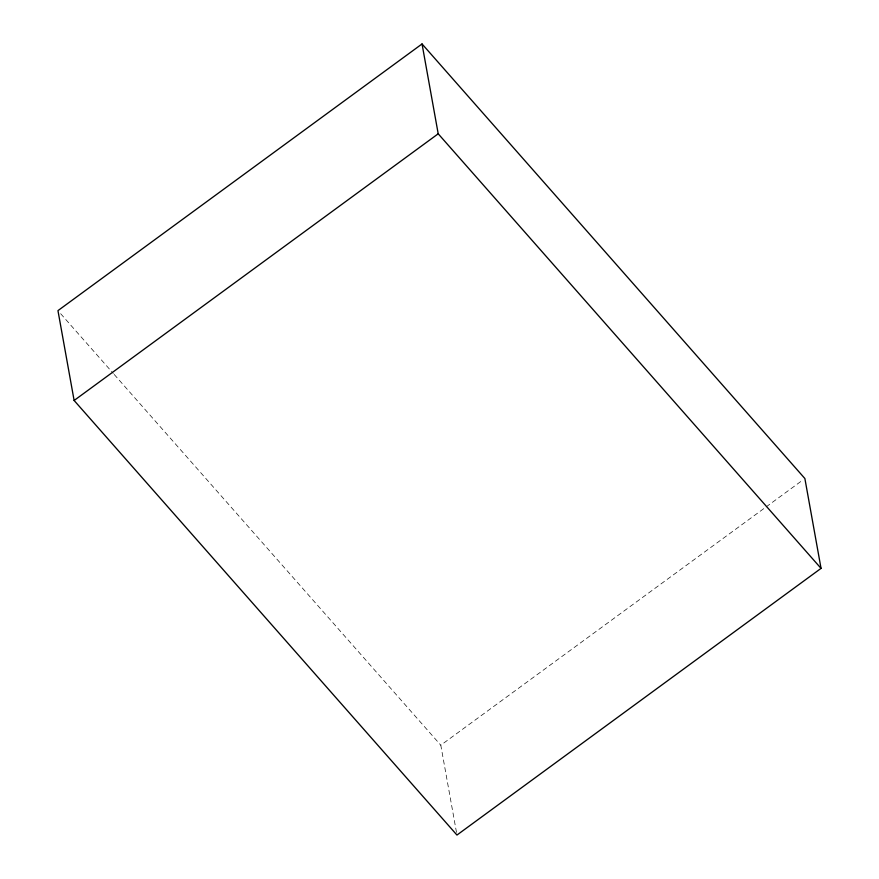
<?xml version="1.0" encoding="UTF-8"?>
<svg xmlns="http://www.w3.org/2000/svg" width="879" height="879" viewBox="0 0 879 879"><rect width="100%" height="100%" fill="white"/><g stroke="black" fill="none" stroke-linecap="round" stroke-linejoin="round"><path stroke-width="0.66" stroke-dasharray="4.39 3.3" d="M456.487 832.369L440.797 745.205L765.038 507.699M766.147 506.897L802.659 480.143M60.673 313.715L113.292 373.443M114.204 374.476L440.797 745.205"/><path stroke-width="1.32" d="M422.041 43.95L57.959 310.628L74.122 400.472L456.959 835.05L821.041 568.372L804.878 478.528L422.041 43.95L438.203 133.795L821.041 568.372M74.122 400.472L438.203 133.795"/></g></svg>
